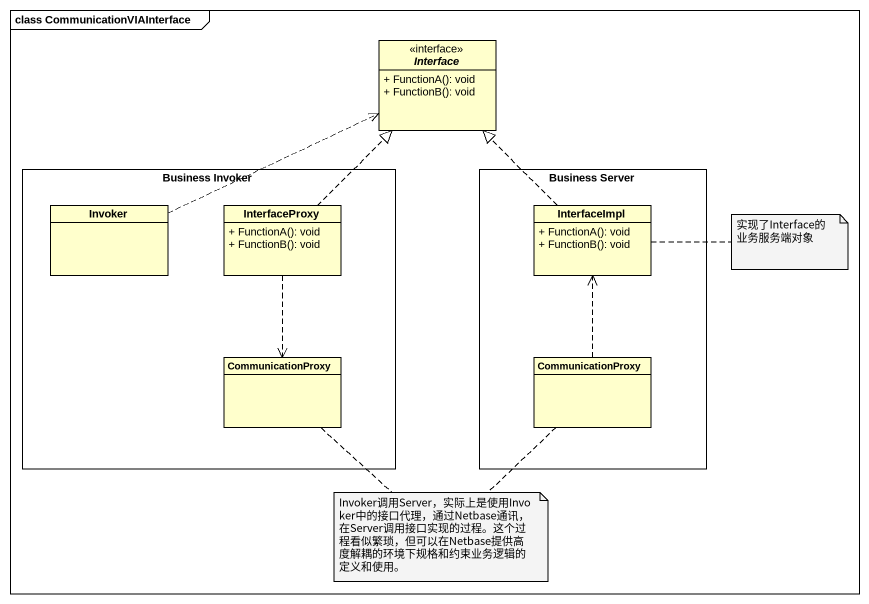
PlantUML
@startuml
mainframe class CommunicationVIAInterface
hide circle
hide empty members
skinparam classAttributeIconSize 0
interface "Interface" as Interface_ <<interface>> {
  + FunctionA(): void
  + FunctionB(): void
}
rectangle "Business Invoker" as Business_Invoker {
  class Invoker
  class InterfaceProxy {
    + FunctionA(): void
    + FunctionB(): void
  }
  class CommunicationProxy
}
rectangle "Business Server" as Business_Server {
  class InterfaceImpl {
    + FunctionA(): void
    + FunctionB(): void
  }
  class "CommunicationProxy" as CommunicationProxy_2
}
Invoker .right.> Interface_
InterfaceProxy .up.|> Interface_
InterfaceProxy ..> CommunicationProxy
InterfaceImpl .up.|> Interface_
CommunicationProxy_2 .up.> InterfaceImpl
note right of InterfaceImpl : 实现了Interface的业务服务端对象
note as N2
  Invoker调用Server，实际上是使用Invoker中的接口代理，通过Netbase通讯，在Server调用接口实现的过程。这个过程看似繁琐，但可以在Netbase提供高度解耦的环境下规格和约束业务逻辑的定义和使用。
end note
N2 .. CommunicationProxy
N2 .. CommunicationProxy_2
@enduml
